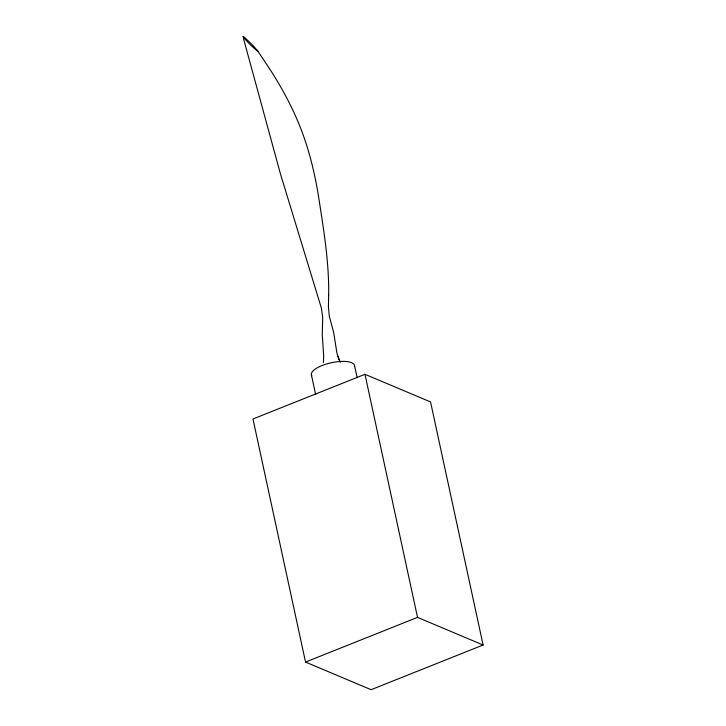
<?xml version="1.0" encoding="UTF-8"?>
<svg xmlns="http://www.w3.org/2000/svg" width="726" height="726" viewBox="0 0 726 726"><rect width="100%" height="100%" fill="white"/><g stroke="black" fill="none" stroke-linecap="round" stroke-linejoin="round"><path stroke-width="1.09" d="M328.66 294.956C329.187 260.943 323.233 227.238 318.115 193.724L318.052 193.361C314.249 171.481 309.022 149.783 300.963 129.046L300.827 128.693C293.014 108.619 282.813 89.552 271.288 71.375L257.721 50.947L253.474 46.056A47.562 8.594 39.6 0 0 251.078 43.596L244.363 37.28A3.748 0.681 39.6 0 0 243.9 36.899L242.911 36.327L244.744 38.823A27.025 4.882 39.6 0 0 245.379 39.558L248.092 42.48A47.417 8.567 39.6 0 0 250.561 45.003L257.948 51.492L257.721 50.947M323.397 362.719L323.687 355.967L322.262 334.731L322.698 317.534L321.436 308.26L280.499 174.104L243.464 38.478M328.66 294.829L328.433 306.78L329.295 316.137L333.642 332.326L336.946 353.163L339.115 359.588L337.935 356.548M364.969 374.298L252.975 418.993L305.528 662.067L371.104 689.7L483.099 645.006L430.545 401.923L364.969 374.298L417.523 617.372L483.099 645.006M305.528 662.067L417.523 617.372M339.042 359.406L340.349 362.201M354.542 365.577L357.147 377.62M311.363 374.716L315.628 394.427M311.763 375.714A22.07 7.587 -12.2 0 1 330.875 362.837A22.07 7.587 -12.2 0 1 354.587 366.113"/></g></svg>
